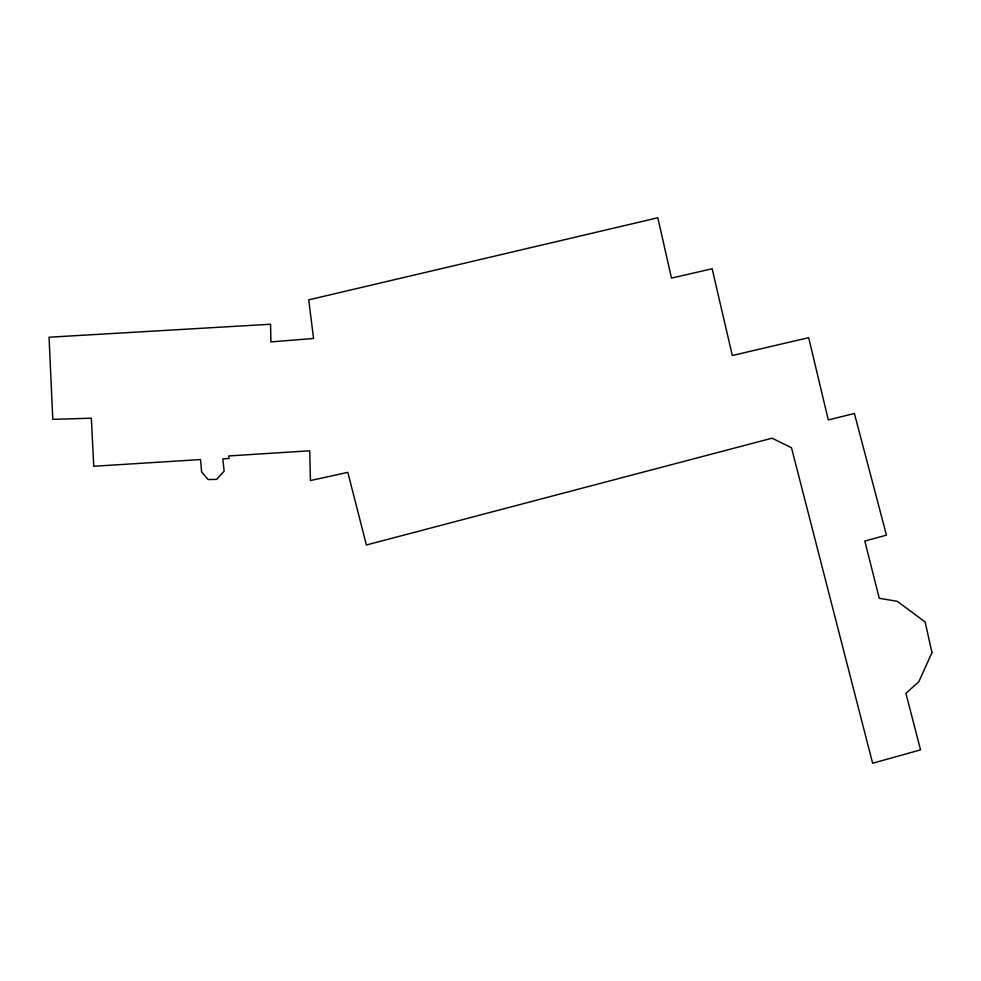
<?xml version="1.0" encoding="UTF-8"?>
<svg xmlns="http://www.w3.org/2000/svg" width="981" height="981" viewBox="0 0 981 981"><rect width="100%" height="100%" fill="white"/><g stroke="black" fill="none" stroke-linecap="round" stroke-linejoin="round"><path stroke-width="1.47" d="M931.95 652.623L918.817 681.77L905.917 693.346L920.534 749.864L872.624 763.23L791.483 447.741L772.022 438.2L366.404 544.982L347.801 472.364L310.437 480.567L309.738 450.794L228.757 455.944L229.064 458.446L222.822 458.924L224.146 471.187L216.568 479.402L208.119 479.562L201.632 471.971L200.541 459.549L93.759 466.269L91.343 418.2L52.802 419.365L49.05 337.219L270.572 324.233L270.891 341.903L313.564 338.47L308.721 299.855L657.822 217.77L671.495 278.114L712.145 268.745L732.304 355.502L808.675 337.685L828.295 419.917L854.402 413.504L886.456 535.135L864.801 541.071L879.27 598.287L897.321 601.341L925.144 621.979L931.95 652.623"/></g></svg>
